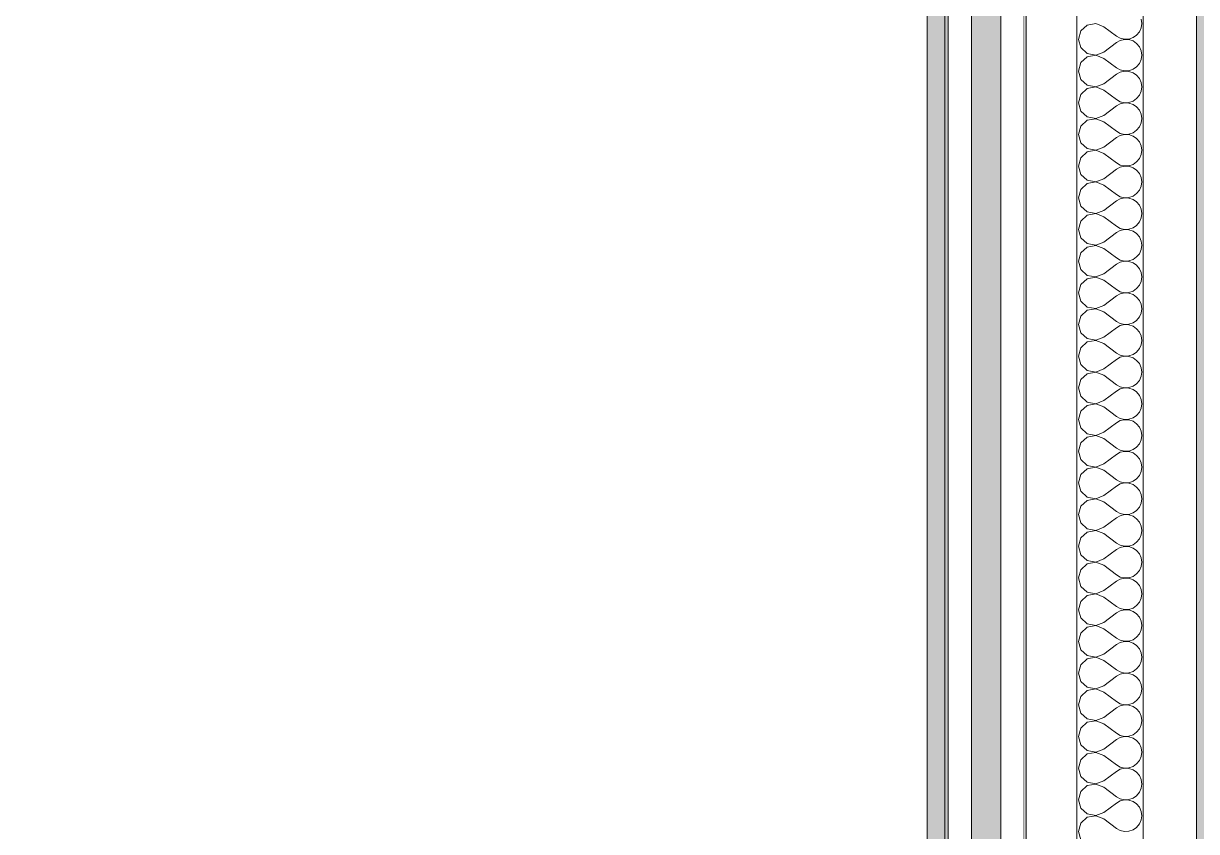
# Model space of a CAD drawing. Header units: millimetres. Extents: x -46169 to 228156, y -86316 to 18123.
# Drawn here: x 211698 to 212792, y -67914 to -67161 of the extents above; entities that cross this region are included whole.
import ezdxf

# ---------------------------------------------------------------- set-up
doc = ezdxf.new("R2010")
doc.units = ezdxf.units.MM
doc.header["$MEASUREMENT"] = 0
doc.linetypes.add('Wipeout_Contour', pattern=[1000, 0, -1000])
doc.layers.add('New_A-25-M_Wall_Int', color=7, linetype='Continuous')
doc.layers.add('New_A-25-M_Wall_Int_Pen_No__1', color=7, linetype='Continuous', lineweight=13)
doc.layers.add('New_A-25-M_Wall_Int_Pen_No__107', color=7, linetype='Continuous', lineweight=15, true_color=0xa6a6a6)

# ---------------------------------------------------------------- blocks, each defined once
blk = doc.blocks.new('*X631', base_point=(223698.6, -82529.3))
at = {"layer": 'New_A-25-M_Wall_Int_Pen_No__107', "linetype": 'Continuous'}
for p, q in [((212689.6, -67162.4), (212683.7, -67167.8)), ((212697.6, -67160.9), (212689.6, -67162.4)), ((212705.1, -67163.8), (212697.6, -67160.9)), ((212705.1, -67163.8), (212716.9, -67172.6)), ((212738.3, -67168.6), (212740, -67164.8)), ((212740.5, -67160.8), (212740, -67156.8)), ((212740, -67164.8), (212740.5, -67160.8)), ((212683.7, -67167.8), (212681.5, -67175.6)), ((212681.5, -67175.6), (212683.7, -67183.3)), ((212716.9, -67172.6), (212720.5, -67174.6)), ((212720.5, -67176.6), (212716.9, -67178.5)), ((212720.5, -67174.6), (212724.4, -67175.5)), ((212724.4, -67175.6), (212720.5, -67176.6)), ((212724.4, -67175.5), (212728.5, -67175.3)), ((212728.5, -67175.8), (212724.4, -67175.6)), ((212728.5, -67175.3), (212732.4, -67174)), ((212732.4, -67177.1), (212728.5, -67175.8)), ((212732.4, -67174), (212735.7, -67171.7)), ((212735.7, -67179.4), (212732.4, -67177.1)), ((212735.7, -67171.7), (212738.3, -67168.6)), ((212683.7, -67183.3), (212689.6, -67188.8)), ((212697.6, -67190.3), (212705.1, -67187.4)), ((212705.1, -67187.4), (212716.9, -67178.5)), ((212738.3, -67182.6), (212735.7, -67179.4)), ((212740, -67186.3), (212738.3, -67182.6)), ((212740.5, -67190.3), (212740, -67186.3)), ((212683.7, -67197.3), (212681.5, -67205.1)), ((212689.6, -67191.9), (212683.7, -67197.3)), ((212689.6, -67188.8), (212697.6, -67190.3)), ((212697.6, -67190.4), (212689.6, -67191.9)), ((212705.1, -67193.3), (212697.6, -67190.4)), ((212705.1, -67193.3), (212716.9, -67202.2)), ((212735.7, -67201.2), (212738.3, -67198.1)), ((212738.3, -67198.1), (212740, -67194.4)), ((212740, -67194.4), (212740.5, -67190.3)), ((212681.5, -67205.1), (212683.7, -67212.9)), ((212705.1, -67216.9), (212716.9, -67208.1)), ((212716.9, -67202.2), (212720.5, -67204.1)), ((212720.5, -67206.1), (212716.9, -67208.1)), ((212720.5, -67204.1), (212724.4, -67205)), ((212724.4, -67205.2), (212720.5, -67206.1)), ((212724.4, -67205), (212728.5, -67204.8)), ((212728.5, -67205.4), (212724.4, -67205.2)), ((212728.5, -67204.8), (212732.4, -67203.5)), ((212732.4, -67206.7), (212728.5, -67205.4)), ((212732.4, -67203.5), (212735.7, -67201.2)), ((212735.7, -67209), (212732.4, -67206.7)), ((212738.3, -67212.1), (212735.7, -67209)), ((212683.7, -67212.9), (212689.6, -67218.3)), ((212689.6, -67221.4), (212683.7, -67226.9)), ((212689.6, -67218.3), (212697.6, -67219.8)), ((212697.6, -67219.9), (212689.6, -67221.4)), ((212697.6, -67219.8), (212705.1, -67216.9)), ((212705.1, -67222.8), (212697.6, -67219.9)), ((212740, -67215.8), (212738.3, -67212.1)), ((212740.5, -67219.9), (212740, -67215.8)), ((212740, -67223.9), (212740.5, -67219.9)), ((212683.7, -67226.9), (212681.5, -67234.6)), ((212705.1, -67222.8), (212716.9, -67231.7)), ((212716.9, -67231.7), (212720.5, -67233.7)), ((212732.4, -67233.1), (212735.7, -67230.8)), ((212735.7, -67230.8), (212738.3, -67227.6)), ((212738.3, -67227.6), (212740, -67223.9)), ((212681.5, -67234.6), (212683.7, -67242.4)), ((212683.7, -67242.4), (212689.6, -67247.8)), ((212705.1, -67246.4), (212716.9, -67237.6)), ((212720.5, -67235.6), (212716.9, -67237.6)), ((212720.5, -67233.7), (212724.4, -67234.6)), ((212724.4, -67234.7), (212720.5, -67235.6)), ((212724.4, -67234.6), (212728.5, -67234.4)), ((212728.5, -67234.9), (212724.4, -67234.7)), ((212728.5, -67234.4), (212732.4, -67233.1)), ((212732.4, -67236.2), (212728.5, -67234.9)), ((212735.7, -67238.5), (212732.4, -67236.2)), ((212738.3, -67241.6), (212735.7, -67238.5)), ((212740, -67245.4), (212738.3, -67241.6)), ((212689.6, -67251), (212683.7, -67256.4)), ((212689.6, -67247.8), (212697.6, -67249.3)), ((212697.6, -67249.5), (212689.6, -67251)), ((212697.6, -67249.3), (212705.1, -67246.4)), ((212705.1, -67252.3), (212697.6, -67249.5)), ((212705.1, -67252.3), (212716.9, -67261.2)), ((212738.3, -67257.2), (212740, -67253.4)), ((212740.5, -67249.4), (212740, -67245.4)), ((212740, -67253.4), (212740.5, -67249.4)), ((212683.7, -67256.4), (212681.5, -67264.2)), ((212681.5, -67264.2), (212683.7, -67271.9)), ((212716.9, -67261.2), (212720.5, -67263.2)), ((212720.5, -67265.1), (212716.9, -67267.1)), ((212720.5, -67263.2), (212724.4, -67264.1)), ((212724.4, -67264.2), (212720.5, -67265.1)), ((212724.4, -67264.1), (212728.5, -67263.9)), ((212728.5, -67264.4), (212724.4, -67264.2)), ((212728.5, -67263.9), (212732.4, -67262.6)), ((212732.4, -67265.7), (212728.5, -67264.4)), ((212732.4, -67262.6), (212735.7, -67260.3)), ((212735.7, -67260.3), (212738.3, -67257.2)), ((212683.7, -67271.9), (212689.6, -67277.4)), ((212697.6, -67278.9), (212705.1, -67276)), ((212705.1, -67276), (212716.9, -67267.1)), ((212735.7, -67268), (212732.4, -67265.7)), ((212738.3, -67271.2), (212735.7, -67268)), ((212740, -67274.9), (212738.3, -67271.2)), ((212740.5, -67278.9), (212740, -67274.9)), ((212683.7, -67285.9), (212681.5, -67293.7)), ((212689.6, -67280.5), (212683.7, -67285.9)), ((212689.6, -67277.4), (212697.6, -67278.9)), ((212697.6, -67279), (212689.6, -67280.5)), ((212705.1, -67281.9), (212697.6, -67279)), ((212705.1, -67281.9), (212716.9, -67290.7)), ((212735.7, -67289.8), (212738.3, -67286.7)), ((212738.3, -67286.7), (212740, -67283)), ((212740, -67283), (212740.5, -67278.9)), ((212681.5, -67293.7), (212683.7, -67301.4)), ((212705.1, -67305.5), (212716.9, -67296.6)), ((212716.9, -67290.7), (212720.5, -67292.7)), ((212720.5, -67294.7), (212716.9, -67296.6)), ((212720.5, -67292.7), (212724.4, -67293.6)), ((212724.4, -67293.7), (212720.5, -67294.7)), ((212724.4, -67293.6), (212728.5, -67293.4)), ((212728.5, -67293.9), (212724.4, -67293.7)), ((212728.5, -67293.4), (212732.4, -67292.1)), ((212732.4, -67295.2), (212728.5, -67293.9)), ((212732.4, -67292.1), (212735.7, -67289.8)), ((212735.7, -67297.6), (212732.4, -67295.2)), ((212738.3, -67300.7), (212735.7, -67297.6)), ((212683.7, -67301.4), (212689.6, -67306.9)), ((212689.6, -67306.9), (212697.6, -67308.4)), ((212697.6, -67308.5), (212689.6, -67310)), ((212697.6, -67308.4), (212705.1, -67305.5)), ((212705.1, -67311.4), (212697.6, -67308.5)), ((212740, -67304.4), (212738.3, -67300.7)), ((212740.5, -67308.4), (212740, -67304.4)), ((212740, -67312.5), (212740.5, -67308.4)), ((212683.7, -67315.5), (212681.5, -67323.2)), ((212689.6, -67310), (212683.7, -67315.5)), ((212705.1, -67311.4), (212716.9, -67320.3)), ((212732.4, -67321.7), (212735.7, -67319.3)), ((212735.7, -67319.3), (212738.3, -67316.2)), ((212738.3, -67316.2), (212740, -67312.5)), ((212681.5, -67323.2), (212683.7, -67331)), ((212705.1, -67335), (212716.9, -67326.2)), ((212716.9, -67320.3), (212720.5, -67322.2)), ((212720.5, -67324.2), (212716.9, -67326.2)), ((212720.5, -67322.2), (212724.4, -67323.2)), ((212724.4, -67323.3), (212720.5, -67324.2)), ((212724.4, -67323.2), (212728.5, -67323)), ((212728.5, -67323.5), (212724.4, -67323.3)), ((212728.5, -67323), (212732.4, -67321.7)), ((212732.4, -67324.8), (212728.5, -67323.5)), ((212735.7, -67327.1), (212732.4, -67324.8)), ((212738.3, -67330.2), (212735.7, -67327.1)), ((212740, -67333.9), (212738.3, -67330.2)), ((212683.7, -67331), (212689.6, -67336.4)), ((212689.6, -67339.5), (212683.7, -67345)), ((212689.6, -67336.4), (212697.6, -67337.9)), ((212697.6, -67338), (212689.6, -67339.5)), ((212697.6, -67337.9), (212705.1, -67335)), ((212705.1, -67340.9), (212697.6, -67338)), ((212705.1, -67340.9), (212716.9, -67349.8)), ((212740.5, -67338), (212740, -67333.9)), ((212740, -67342), (212740.5, -67338)), ((212683.7, -67345), (212681.5, -67352.7)), ((212716.9, -67349.8), (212720.5, -67351.8)), ((212720.5, -67351.8), (212724.4, -67352.7)), ((212724.4, -67352.7), (212728.5, -67352.5)), ((212728.5, -67352.5), (212732.4, -67351.2)), ((212732.4, -67351.2), (212735.7, -67348.9)), ((212735.7, -67348.9), (212738.3, -67345.7)), ((212738.3, -67345.7), (212740, -67342)), ((212681.5, -67352.7), (212683.7, -67360.5)), ((212683.7, -67360.5), (212689.6, -67365.9)), ((212705.1, -67364.6), (212716.9, -67355.7)), ((212720.5, -67353.7), (212716.9, -67355.7)), ((212724.4, -67352.8), (212720.5, -67353.7)), ((212728.5, -67353), (212724.4, -67352.8)), ((212732.4, -67354.3), (212728.5, -67353)), ((212735.7, -67356.6), (212732.4, -67354.3)), ((212738.3, -67359.7), (212735.7, -67356.6)), ((212740, -67363.5), (212738.3, -67359.7)), ((212740.5, -67367.5), (212740, -67363.5)), ((212683.7, -67374.5), (212681.5, -67382.3)), ((212689.6, -67369.1), (212683.7, -67374.5)), ((212689.6, -67365.9), (212697.6, -67367.4)), ((212697.6, -67367.6), (212689.6, -67369.1)), ((212697.6, -67367.4), (212705.1, -67364.6)), ((212705.1, -67370.5), (212697.6, -67367.6)), ((212705.1, -67370.5), (212716.9, -67379.3)), ((212738.3, -67375.3), (212740, -67371.5)), ((212740, -67371.5), (212740.5, -67367.5)), ((212681.5, -67382.3), (212683.7, -67390)), ((212705.1, -67394.1), (212716.9, -67385.2)), ((212716.9, -67379.3), (212720.5, -67381.3)), ((212720.5, -67383.2), (212716.9, -67385.2)), ((212720.5, -67381.3), (212724.4, -67382.2)), ((212724.4, -67382.3), (212720.5, -67383.2)), ((212724.4, -67382.2), (212728.5, -67382)), ((212728.5, -67382.5), (212724.4, -67382.3)), ((212728.5, -67382), (212732.4, -67380.7)), ((212732.4, -67383.8), (212728.5, -67382.5)), ((212732.4, -67380.7), (212735.7, -67378.4)), ((212735.7, -67386.1), (212732.4, -67383.8)), ((212735.7, -67378.4), (212738.3, -67375.3)), ((212683.7, -67390), (212689.6, -67395.5)), ((212689.6, -67395.5), (212697.6, -67397)), ((212697.6, -67397), (212705.1, -67394.1)), ((212738.3, -67389.3), (212735.7, -67386.1)), ((212740, -67393), (212738.3, -67389.3)), ((212740.5, -67397), (212740, -67393)), ((212683.7, -67404), (212681.5, -67411.8)), ((212689.6, -67398.6), (212683.7, -67404)), ((212697.6, -67397.1), (212689.6, -67398.6)), ((212705.1, -67400), (212697.6, -67397.1)), ((212705.1, -67400), (212716.9, -67408.8)), ((212735.7, -67407.9), (212738.3, -67404.8)), ((212738.3, -67404.8), (212740, -67401.1)), ((212740, -67401.1), (212740.5, -67397)), ((212681.5, -67411.8), (212683.7, -67419.6)), ((212705.1, -67423.6), (212716.9, -67414.7)), ((212716.9, -67408.8), (212720.5, -67410.8)), ((212720.5, -67412.8), (212716.9, -67414.7)), ((212720.5, -67410.8), (212724.4, -67411.7)), ((212724.4, -67411.9), (212720.5, -67412.8)), ((212724.4, -67411.7), (212728.5, -67411.5)), ((212728.5, -67412.1), (212724.4, -67411.9)), ((212728.5, -67411.5), (212732.4, -67410.2)), ((212732.4, -67413.4), (212728.5, -67412.1)), ((212732.4, -67410.2), (212735.7, -67407.9)), ((212735.7, -67415.7), (212732.4, -67413.4)), ((212738.3, -67418.8), (212735.7, -67415.7)), ((212683.7, -67419.6), (212689.6, -67425)), ((212689.6, -67428.1), (212683.7, -67433.6)), ((212689.6, -67425), (212697.6, -67426.5)), ((212697.6, -67426.6), (212689.6, -67428.1)), ((212697.6, -67426.5), (212705.1, -67423.6)), ((212705.1, -67429.5), (212697.6, -67426.6)), ((212740, -67422.5), (212738.3, -67418.8)), ((212740.5, -67426.6), (212740, -67422.5)), ((212740, -67430.6), (212740.5, -67426.6)), ((212683.7, -67433.6), (212681.5, -67441.3)), ((212705.1, -67429.5), (212716.9, -67438.4)), ((212716.9, -67438.4), (212720.5, -67440.3)), ((212728.5, -67441.1), (212732.4, -67439.8)), ((212732.4, -67439.8), (212735.7, -67437.5)), ((212735.7, -67437.5), (212738.3, -67434.3)), ((212738.3, -67434.3), (212740, -67430.6)), ((212681.5, -67441.3), (212683.7, -67449.1)), ((212683.7, -67449.1), (212689.6, -67454.5)), ((212705.1, -67453.1), (212716.9, -67444.3)), ((212720.5, -67442.3), (212716.9, -67444.3)), ((212720.5, -67440.3), (212724.4, -67441.3)), ((212724.4, -67441.4), (212720.5, -67442.3)), ((212724.4, -67441.3), (212728.5, -67441.1)), ((212728.5, -67441.6), (212724.4, -67441.4)), ((212732.4, -67442.9), (212728.5, -67441.6)), ((212735.7, -67445.2), (212732.4, -67442.9)), ((212738.3, -67448.3), (212735.7, -67445.2)), ((212740, -67452), (212738.3, -67448.3)), ((212689.6, -67457.6), (212683.7, -67463.1)), ((212689.6, -67454.5), (212697.6, -67456)), ((212697.6, -67456.1), (212689.6, -67457.6)), ((212697.6, -67456), (212705.1, -67453.1)), ((212705.1, -67459), (212697.6, -67456.1)), ((212705.1, -67459), (212716.9, -67467.9)), ((212738.3, -67463.8), (212740, -67460.1)), ((212740.5, -67456.1), (212740, -67452)), ((212740, -67460.1), (212740.5, -67456.1)), ((212683.7, -67463.1), (212681.5, -67470.8)), ((212681.5, -67470.8), (212683.7, -67478.6)), ((212716.9, -67467.9), (212720.5, -67469.9)), ((212720.5, -67471.8), (212716.9, -67473.8)), ((212720.5, -67469.9), (212724.4, -67470.8)), ((212724.4, -67470.9), (212720.5, -67471.8)), ((212724.4, -67470.8), (212728.5, -67470.6)), ((212728.5, -67471.1), (212724.4, -67470.9)), ((212728.5, -67470.6), (212732.4, -67469.3)), ((212732.4, -67472.4), (212728.5, -67471.1)), ((212732.4, -67469.3), (212735.7, -67467)), ((212735.7, -67474.7), (212732.4, -67472.4)), ((212735.7, -67467), (212738.3, -67463.8)), ((212683.7, -67478.6), (212689.6, -67484.1)), ((212697.6, -67485.6), (212705.1, -67482.7)), ((212705.1, -67482.7), (212716.9, -67473.8)), ((212738.3, -67477.8), (212735.7, -67474.7)), ((212740, -67481.6), (212738.3, -67477.8)), ((212740.5, -67485.6), (212740, -67481.6)), ((212683.7, -67492.6), (212681.5, -67500.4)), ((212689.6, -67487.2), (212683.7, -67492.6)), ((212689.6, -67484.1), (212697.6, -67485.6)), ((212697.6, -67485.7), (212689.6, -67487.2)), ((212705.1, -67488.6), (212697.6, -67485.7)), ((212705.1, -67488.6), (212716.9, -67497.4)), ((212735.7, -67496.5), (212738.3, -67493.4)), ((212738.3, -67493.4), (212740, -67489.6)), ((212740, -67489.6), (212740.5, -67485.6)), ((212681.5, -67500.4), (212683.7, -67508.1)), ((212705.1, -67512.2), (212716.9, -67503.3)), ((212716.9, -67497.4), (212720.5, -67499.4)), ((212720.5, -67501.4), (212716.9, -67503.3)), ((212720.5, -67499.4), (212724.4, -67500.3)), ((212724.4, -67500.4), (212720.5, -67501.4)), ((212724.4, -67500.3), (212728.5, -67500.1)), ((212728.5, -67500.6), (212724.4, -67500.4)), ((212728.5, -67500.1), (212732.4, -67498.8)), ((212732.4, -67501.9), (212728.5, -67500.6)), ((212732.4, -67498.8), (212735.7, -67496.5)), ((212735.7, -67504.2), (212732.4, -67501.9)), ((212738.3, -67507.4), (212735.7, -67504.2)), ((212683.7, -67508.1), (212689.6, -67513.6)), ((212689.6, -67513.6), (212697.6, -67515.1)), ((212697.6, -67515.2), (212689.6, -67516.7)), ((212697.6, -67515.1), (212705.1, -67512.2)), ((212705.1, -67518.1), (212697.6, -67515.2)), ((212740, -67511.1), (212738.3, -67507.4)), ((212740.5, -67515.1), (212740, -67511.1)), ((212740, -67519.2), (212740.5, -67515.1)), ((212683.7, -67522.1), (212681.5, -67529.9)), ((212689.6, -67516.7), (212683.7, -67522.1)), ((212705.1, -67518.1), (212716.9, -67526.9)), ((212716.9, -67526.9), (212720.5, -67528.9)), ((212732.4, -67528.3), (212735.7, -67526)), ((212735.7, -67526), (212738.3, -67522.9)), ((212738.3, -67522.9), (212740, -67519.2)), ((212681.5, -67529.9), (212683.7, -67537.7)), ((212683.7, -67537.7), (212689.6, -67543.1)), ((212705.1, -67541.7), (212716.9, -67532.9)), ((212720.5, -67530.9), (212716.9, -67532.9)), ((212720.5, -67528.9), (212724.4, -67529.8)), ((212724.4, -67530), (212720.5, -67530.9)), ((212724.4, -67529.8), (212728.5, -67529.6)), ((212728.5, -67530.2), (212724.4, -67530)), ((212728.5, -67529.6), (212732.4, -67528.3)), ((212732.4, -67531.5), (212728.5, -67530.2)), ((212735.7, -67533.8), (212732.4, -67531.5)), ((212738.3, -67536.9), (212735.7, -67533.8)), ((212740, -67540.6), (212738.3, -67536.9)), ((212689.6, -67546.2), (212683.7, -67551.7)), ((212689.6, -67543.1), (212697.6, -67544.6)), ((212697.6, -67544.7), (212689.6, -67546.2)), ((212697.6, -67544.6), (212705.1, -67541.7)), ((212705.1, -67547.6), (212697.6, -67544.7)), ((212705.1, -67547.6), (212716.9, -67556.5)), ((212738.3, -67552.4), (212740, -67548.7)), ((212740.5, -67544.7), (212740, -67540.6)), ((212740, -67548.7), (212740.5, -67544.7)), ((212683.7, -67551.7), (212681.5, -67559.4)), ((212681.5, -67559.4), (212683.7, -67567.2)), ((212716.9, -67556.5), (212720.5, -67558.4)), ((212720.5, -67558.4), (212724.4, -67559.4)), ((212724.4, -67559.5), (212720.5, -67560.4)), ((212724.4, -67559.4), (212728.5, -67559.2)), ((212728.5, -67559.7), (212724.4, -67559.5)), ((212728.5, -67559.2), (212732.4, -67557.9)), ((212732.4, -67561), (212728.5, -67559.7)), ((212732.4, -67557.9), (212735.7, -67555.6)), ((212735.7, -67555.6), (212738.3, -67552.4)), ((212683.7, -67567.2), (212689.6, -67572.6)), ((212697.6, -67574.1), (212705.1, -67571.2)), ((212705.1, -67571.2), (212716.9, -67562.4)), ((212720.5, -67560.4), (212716.9, -67562.4)), ((212735.7, -67563.3), (212732.4, -67561)), ((212738.3, -67566.4), (212735.7, -67563.3)), ((212740, -67570.2), (212738.3, -67566.4)), ((212740.5, -67574.2), (212740, -67570.2)), ((212683.7, -67581.2), (212681.5, -67589)), ((212689.6, -67575.8), (212683.7, -67581.2)), ((212689.6, -67572.6), (212697.6, -67574.1)), ((212697.6, -67574.3), (212689.6, -67575.8)), ((212705.1, -67577.1), (212697.6, -67574.3)), ((212705.1, -67577.1), (212716.9, -67586)), ((212735.7, -67585.1), (212738.3, -67582)), ((212738.3, -67582), (212740, -67578.2)), ((212740, -67578.2), (212740.5, -67574.2)), ((212681.5, -67589), (212683.7, -67596.7)), ((212705.1, -67600.8), (212716.9, -67591.9)), ((212716.9, -67586), (212720.5, -67588)), ((212720.5, -67589.9), (212716.9, -67591.9)), ((212720.5, -67588), (212724.4, -67588.9)), ((212724.4, -67589), (212720.5, -67589.9)), ((212724.4, -67588.9), (212728.5, -67588.7)), ((212728.5, -67589.2), (212724.4, -67589)), ((212728.5, -67588.7), (212732.4, -67587.4)), ((212732.4, -67590.5), (212728.5, -67589.2)), ((212732.4, -67587.4), (212735.7, -67585.1)), ((212735.7, -67592.8), (212732.4, -67590.5)), ((212738.3, -67596), (212735.7, -67592.8)), ((212683.7, -67596.7), (212689.6, -67602.2)), ((212689.6, -67602.2), (212697.6, -67603.7)), ((212697.6, -67603.8), (212689.6, -67605.3)), ((212697.6, -67603.7), (212705.1, -67600.8)), ((212705.1, -67606.7), (212697.6, -67603.8)), ((212740, -67599.7), (212738.3, -67596)), ((212740.5, -67603.7), (212740, -67599.7)), ((212740, -67607.8), (212740.5, -67603.7)), ((212683.7, -67610.7), (212681.5, -67618.5)), ((212689.6, -67605.3), (212683.7, -67610.7)), ((212705.1, -67606.7), (212716.9, -67615.5)), ((212732.4, -67616.9), (212735.7, -67614.6)), ((212735.7, -67614.6), (212738.3, -67611.5)), ((212738.3, -67611.5), (212740, -67607.8)), ((212681.5, -67618.5), (212683.7, -67626.2)), ((212705.1, -67630.3), (212716.9, -67621.4)), ((212716.9, -67615.5), (212720.5, -67617.5)), ((212720.5, -67619.5), (212716.9, -67621.4)), ((212720.5, -67617.5), (212724.4, -67618.4)), ((212724.4, -67618.5), (212720.5, -67619.5)), ((212724.4, -67618.4), (212728.5, -67618.2)), ((212728.5, -67618.7), (212724.4, -67618.5)), ((212728.5, -67618.2), (212732.4, -67616.9)), ((212732.4, -67620), (212728.5, -67618.7)), ((212735.7, -67622.3), (212732.4, -67620)), ((212738.3, -67625.5), (212735.7, -67622.3)), ((212740, -67629.2), (212738.3, -67625.5)), ((212683.7, -67626.2), (212689.6, -67631.7)), ((212689.6, -67634.8), (212683.7, -67640.2)), ((212689.6, -67631.7), (212697.6, -67633.2)), ((212697.6, -67633.3), (212689.6, -67634.8)), ((212697.6, -67633.2), (212705.1, -67630.3)), ((212705.1, -67636.2), (212697.6, -67633.3)), ((212705.1, -67636.2), (212716.9, -67645.1)), ((212740.5, -67633.2), (212740, -67629.2)), ((212740, -67637.3), (212740.5, -67633.2)), ((212683.7, -67640.2), (212681.5, -67648)), ((212716.9, -67645.1), (212720.5, -67647)), ((212720.5, -67647), (212724.4, -67647.9)), ((212724.4, -67647.9), (212728.5, -67647.8)), ((212728.5, -67647.8), (212732.4, -67646.5)), ((212732.4, -67646.5), (212735.7, -67644.1)), ((212735.7, -67644.1), (212738.3, -67641)), ((212738.3, -67641), (212740, -67637.3)), ((212681.5, -67648), (212683.7, -67655.8)), ((212683.7, -67655.8), (212689.6, -67661.2)), ((212705.1, -67659.8), (212716.9, -67651)), ((212720.5, -67649), (212716.9, -67651)), ((212724.4, -67648.1), (212720.5, -67649)), ((212728.5, -67648.3), (212724.4, -67648.1)), ((212732.4, -67649.6), (212728.5, -67648.3)), ((212735.7, -67651.9), (212732.4, -67649.6)), ((212738.3, -67655), (212735.7, -67651.9)), ((212740, -67658.7), (212738.3, -67655)), ((212740.5, -67662.8), (212740, -67658.7)), ((212689.6, -67664.3), (212683.7, -67669.8)), ((212689.6, -67661.2), (212697.6, -67662.7)), ((212697.6, -67662.8), (212689.6, -67664.3)), ((212697.6, -67662.7), (212705.1, -67659.8)), ((212705.1, -67665.7), (212697.6, -67662.8)), ((212705.1, -67665.7), (212716.9, -67674.6)), ((212738.3, -67670.5), (212740, -67666.8)), ((212740, -67666.8), (212740.5, -67662.8)), ((212683.7, -67669.8), (212681.5, -67677.5)), ((212681.5, -67677.5), (212683.7, -67685.3)), ((212705.1, -67689.3), (212716.9, -67680.5)), ((212716.9, -67674.6), (212720.5, -67676.6)), ((212720.5, -67678.5), (212716.9, -67680.5)), ((212720.5, -67676.6), (212724.4, -67677.5)), ((212724.4, -67677.6), (212720.5, -67678.5)), ((212724.4, -67677.5), (212728.5, -67677.3)), ((212728.5, -67677.8), (212724.4, -67677.6)), ((212728.5, -67677.3), (212732.4, -67676)), ((212732.4, -67679.1), (212728.5, -67677.8)), ((212732.4, -67676), (212735.7, -67673.7)), ((212735.7, -67681.4), (212732.4, -67679.1)), ((212735.7, -67673.7), (212738.3, -67670.5)), ((212683.7, -67685.3), (212689.6, -67690.7)), ((212689.6, -67690.7), (212697.6, -67692.2)), ((212697.6, -67692.2), (212705.1, -67689.3)), ((212738.3, -67684.5), (212735.7, -67681.4)), ((212740, -67688.3), (212738.3, -67684.5)), ((212740.5, -67692.3), (212740, -67688.3)), ((212683.7, -67699.3), (212681.5, -67707.1)), ((212689.6, -67693.9), (212683.7, -67699.3)), ((212697.6, -67692.4), (212689.6, -67693.9)), ((212705.1, -67695.3), (212697.6, -67692.4)), ((212705.1, -67695.3), (212716.9, -67704.1)), ((212735.7, -67703.2), (212738.3, -67700.1)), ((212738.3, -67700.1), (212740, -67696.3)), ((212740, -67696.3), (212740.5, -67692.3)), ((212681.5, -67707.1), (212683.7, -67714.8)), ((212705.1, -67718.9), (212716.9, -67710)), ((212716.9, -67704.1), (212720.5, -67706.1)), ((212720.5, -67708), (212716.9, -67710)), ((212720.5, -67706.1), (212724.4, -67707)), ((212724.4, -67707.1), (212720.5, -67708)), ((212724.4, -67707), (212728.5, -67706.8)), ((212728.5, -67707.3), (212724.4, -67707.1)), ((212728.5, -67706.8), (212732.4, -67705.5)), ((212732.4, -67708.6), (212728.5, -67707.3)), ((212732.4, -67705.5), (212735.7, -67703.2)), ((212735.7, -67710.9), (212732.4, -67708.6)), ((212738.3, -67714.1), (212735.7, -67710.9)), ((212683.7, -67714.8), (212689.6, -67720.3)), ((212689.6, -67723.4), (212683.7, -67728.8)), ((212689.6, -67720.3), (212697.6, -67721.8)), ((212697.6, -67721.9), (212689.6, -67723.4)), ((212697.6, -67721.8), (212705.1, -67718.9)), ((212705.1, -67724.8), (212697.6, -67721.9)), ((212740, -67717.8), (212738.3, -67714.1)), ((212740.5, -67721.8), (212740, -67717.8)), ((212740, -67725.9), (212740.5, -67721.8)), ((212683.7, -67728.8), (212681.5, -67736.6)), ((212705.1, -67724.8), (212716.9, -67733.6)), ((212716.9, -67733.6), (212720.5, -67735.6)), ((212728.5, -67736.3), (212732.4, -67735)), ((212732.4, -67735), (212735.7, -67732.7)), ((212735.7, -67732.7), (212738.3, -67729.6)), ((212738.3, -67729.6), (212740, -67725.9)), ((212681.5, -67736.6), (212683.7, -67744.4)), ((212683.7, -67744.4), (212689.6, -67749.8)), ((212705.1, -67748.4), (212716.9, -67739.5)), ((212720.5, -67737.6), (212716.9, -67739.5)), ((212720.5, -67735.6), (212724.4, -67736.5)), ((212724.4, -67736.6), (212720.5, -67737.6)), ((212724.4, -67736.5), (212728.5, -67736.3)), ((212728.5, -67736.8), (212724.4, -67736.6)), ((212732.4, -67738.1), (212728.5, -67736.8)), ((212735.7, -67740.5), (212732.4, -67738.1)), ((212738.3, -67743.6), (212735.7, -67740.5)), ((212740, -67747.3), (212738.3, -67743.6)), ((212689.6, -67752.9), (212683.7, -67758.4)), ((212689.6, -67749.8), (212697.6, -67751.3)), ((212697.6, -67751.4), (212689.6, -67752.9)), ((212697.6, -67751.3), (212705.1, -67748.4)), ((212705.1, -67754.3), (212697.6, -67751.4)), ((212705.1, -67754.3), (212716.9, -67763.2)), ((212738.3, -67759.1), (212740, -67755.4)), ((212740.5, -67751.4), (212740, -67747.3)), ((212740, -67755.4), (212740.5, -67751.4)), ((212683.7, -67758.4), (212681.5, -67766.1)), ((212681.5, -67766.1), (212683.7, -67773.9)), ((212716.9, -67763.2), (212720.5, -67765.1)), ((212720.5, -67767.1), (212716.9, -67769.1)), ((212720.5, -67765.1), (212724.4, -67766.1)), ((212724.4, -67766.2), (212720.5, -67767.1)), ((212724.4, -67766.1), (212728.5, -67765.9)), ((212728.5, -67766.4), (212724.4, -67766.2)), ((212728.5, -67765.9), (212732.4, -67764.6)), ((212732.4, -67767.7), (212728.5, -67766.4)), ((212732.4, -67764.6), (212735.7, -67762.3)), ((212735.7, -67770), (212732.4, -67767.7)), ((212735.7, -67762.3), (212738.3, -67759.1)), ((212683.7, -67773.9), (212689.6, -67779.3)), ((212697.6, -67780.8), (212705.1, -67777.9)), ((212705.1, -67777.9), (212716.9, -67769.1)), ((212738.3, -67773.1), (212735.7, -67770)), ((212740, -67776.8), (212738.3, -67773.1)), ((212740.5, -67780.9), (212740, -67776.8)), ((212683.7, -67787.9), (212681.5, -67795.6)), ((212689.6, -67782.4), (212683.7, -67787.9)), ((212689.6, -67779.3), (212697.6, -67780.8)), ((212697.6, -67780.9), (212689.6, -67782.4)), ((212705.1, -67783.8), (212697.6, -67780.9)), ((212705.1, -67783.8), (212716.9, -67792.7)), ((212735.7, -67791.8), (212738.3, -67788.6)), ((212738.3, -67788.6), (212740, -67784.9)), ((212740, -67784.9), (212740.5, -67780.9)), ((212681.5, -67795.6), (212683.7, -67803.4)), ((212705.1, -67807.5), (212716.9, -67798.6)), ((212716.9, -67792.7), (212720.5, -67794.7)), ((212720.5, -67796.6), (212716.9, -67798.6)), ((212720.5, -67794.7), (212724.4, -67795.6)), ((212724.4, -67795.7), (212720.5, -67796.6)), ((212724.4, -67795.6), (212728.5, -67795.4)), ((212728.5, -67795.9), (212724.4, -67795.7)), ((212728.5, -67795.4), (212732.4, -67794.1)), ((212732.4, -67797.2), (212728.5, -67795.9)), ((212732.4, -67794.1), (212735.7, -67791.8)), ((212735.7, -67799.5), (212732.4, -67797.2)), ((212738.3, -67802.6), (212735.7, -67799.5)), ((212683.7, -67803.4), (212689.6, -67808.8)), ((212689.6, -67808.8), (212697.6, -67810.3)), ((212697.6, -67810.5), (212689.6, -67812)), ((212697.6, -67810.3), (212705.1, -67807.5)), ((212705.1, -67813.4), (212697.6, -67810.5)), ((212740, -67806.4), (212738.3, -67802.6)), ((212740.5, -67810.4), (212740, -67806.4)), ((212740, -67814.4), (212740.5, -67810.4)), ((212683.7, -67817.4), (212681.5, -67825.2)), ((212689.6, -67812), (212683.7, -67817.4)), ((212705.1, -67813.4), (212716.9, -67822.2)), ((212716.9, -67822.2), (212720.5, -67824.2)), ((212732.4, -67823.6), (212735.7, -67821.3)), ((212735.7, -67821.3), (212738.3, -67818.2)), ((212738.3, -67818.2), (212740, -67814.4)), ((212681.5, -67825.2), (212683.7, -67832.9)), ((212683.7, -67832.9), (212689.6, -67838.4)), ((212705.1, -67837), (212716.9, -67828.1)), ((212720.5, -67826.2), (212716.9, -67828.1)), ((212720.5, -67824.2), (212724.4, -67825.1)), ((212724.4, -67825.2), (212720.5, -67826.2)), ((212724.4, -67825.1), (212728.5, -67824.9)), ((212728.5, -67825.4), (212724.4, -67825.2)), ((212728.5, -67824.9), (212732.4, -67823.6)), ((212732.4, -67826.7), (212728.5, -67825.4)), ((212735.7, -67829), (212732.4, -67826.7)), ((212738.3, -67832.2), (212735.7, -67829)), ((212740, -67835.9), (212738.3, -67832.2)), ((212689.6, -67841.5), (212683.7, -67846.9)), ((212689.6, -67838.4), (212697.6, -67839.9)), ((212697.6, -67840), (212689.6, -67841.5)), ((212697.6, -67839.9), (212705.1, -67837)), ((212705.1, -67842.9), (212697.6, -67840)), ((212705.1, -67842.9), (212716.9, -67851.7)), ((212738.3, -67847.7), (212740, -67844)), ((212740.5, -67839.9), (212740, -67835.9)), ((212740, -67844), (212740.5, -67839.9)), ((212683.7, -67846.9), (212681.5, -67854.7)), ((212681.5, -67854.7), (212683.7, -67862.5)), ((212716.9, -67851.7), (212720.5, -67853.7)), ((212720.5, -67853.7), (212724.4, -67854.6)), ((212724.4, -67854.8), (212720.5, -67855.7)), ((212724.4, -67854.6), (212728.5, -67854.4)), ((212728.5, -67855), (212724.4, -67854.8)), ((212728.5, -67854.4), (212732.4, -67853.1)), ((212732.4, -67856.3), (212728.5, -67855)), ((212732.4, -67853.1), (212735.7, -67850.8)), ((212735.7, -67850.8), (212738.3, -67847.7)), ((212683.7, -67862.5), (212689.6, -67867.9)), ((212697.6, -67869.4), (212705.1, -67866.5)), ((212705.1, -67866.5), (212716.9, -67857.7)), ((212720.5, -67855.7), (212716.9, -67857.7)), ((212735.7, -67858.6), (212732.4, -67856.3)), ((212738.3, -67861.7), (212735.7, -67858.6)), ((212740, -67865.4), (212738.3, -67861.7)), ((212740.5, -67869.5), (212740, -67865.4)), ((212683.7, -67876.5), (212681.5, -67884.2)), ((212689.6, -67871), (212683.7, -67876.5)), ((212689.6, -67867.9), (212697.6, -67869.4)), ((212697.6, -67869.5), (212689.6, -67871)), ((212705.1, -67872.4), (212697.6, -67869.5)), ((212705.1, -67872.4), (212716.9, -67881.3)), ((212735.7, -67880.4), (212738.3, -67877.2)), ((212738.3, -67877.2), (212740, -67873.5)), ((212740, -67873.5), (212740.5, -67869.5)), ((212681.5, -67884.2), (212683.7, -67892)), ((212705.1, -67896), (212716.9, -67887.2)), ((212716.9, -67881.3), (212720.5, -67883.2)), ((212720.5, -67885.2), (212716.9, -67887.2)), ((212720.5, -67883.2), (212724.4, -67884.2)), ((212724.4, -67884.3), (212720.5, -67885.2)), ((212724.4, -67884.2), (212728.5, -67884)), ((212728.5, -67884.5), (212724.4, -67884.3)), ((212728.5, -67884), (212732.4, -67882.7)), ((212732.4, -67885.8), (212728.5, -67884.5)), ((212732.4, -67882.7), (212735.7, -67880.4)), ((212735.7, -67888.1), (212732.4, -67885.8)), ((212738.3, -67891.2), (212735.7, -67888.1)), ((212683.7, -67892), (212689.6, -67897.4)), ((212689.6, -67897.4), (212697.6, -67898.9)), ((212697.6, -67899), (212689.6, -67900.5)), ((212697.6, -67898.9), (212705.1, -67896)), ((212705.1, -67901.9), (212697.6, -67899)), ((212740, -67895), (212738.3, -67891.2)), ((212740.5, -67899), (212740, -67895)), ((212740, -67903), (212740.5, -67899)), ((212683.7, -67906), (212681.5, -67913.8)), ((212689.6, -67900.5), (212683.7, -67906)), ((212705.1, -67901.9), (212716.9, -67910.8)), ((212732.4, -67912.2), (212735.7, -67909.9)), ((212735.7, -67909.9), (212738.3, -67906.7)), ((212738.3, -67906.7), (212740, -67903)), ((212681.5, -67913.8), (212683.7, -67921.5)), ((212716.9, -67910.8), (212720.5, -67912.8)), ((212720.5, -67912.8), (212724.4, -67913.7)), ((212724.4, -67913.7), (212728.5, -67913.5)), ((212728.5, -67913.5), (212732.4, -67912.2))]:
    blk.add_line(p, q, dxfattribs=at)
blk = doc.blocks.new('Section Elem_568_3', base_point=(223698.6, -82529.3))
at = {"layer": 'New_A-25-M_Wall_Int_Pen_No__107', "linetype": 'Continuous', "lineweight": 0, "true_color": 0x535353}
blk.add_hatch(color=251, dxfattribs=at).paths.add_polyline_path([(212799, -66534.3), (212791.6, -66534.3), (212791.6, -70379.3), (212799, -70379.3)])
at = {"color": 254, "linetype": 'Wipeout_Contour', "lineweight": 0, "ltscale": 894063.854708}
blk.add_wipeout([(212791.6, -66534.3), (212742, -66534.3), (212742, -70379.3), (212791.6, -70379.3)], dxfattribs=at).dxf.layer = 'New_A-25-M_Wall_Int'
at = {"layer": 'New_A-25-M_Wall_Int_Pen_No__1', "linetype": 'Continuous'}
blk.add_line((212791.6, -66534.3), (212791.6, -70379.3), dxfattribs=at)
at = {"color": 254, "linetype": 'Wipeout_Contour', "lineweight": 0, "ltscale": 893851.367675}
blk.add_wipeout([(212742, -66534.3), (212680, -66534.3), (212680, -70379.3), (212742, -70379.3)], dxfattribs=at).dxf.layer = 'New_A-25-M_Wall_Int'
at = {"layer": 'New_A-25-M_Wall_Int_Pen_No__1', "linetype": 'Continuous'}
blk.add_line((212742, -66534.3), (212742, -70379.3), dxfattribs=at)
at = {"layer": 'New_A-25-M_Wall_Int'}
blk.add_blockref('*X631', (223698.6, -82529.3), dxfattribs=at)
at = {"color": 254, "linetype": 'Wipeout_Contour', "lineweight": 0, "ltscale": 893643.606976}
blk.add_wipeout([(212680, -66534.3), (212632.9, -66534.3), (212632.9, -70379.3), (212680, -70379.3)], dxfattribs=at).dxf.layer = 'New_A-25-M_Wall_Int'
at = {"layer": 'New_A-25-M_Wall_Int_Pen_No__107', "linetype": 'Continuous', "lineweight": 0, "true_color": 0x535353}
blk.add_hatch(color=251, dxfattribs=at).paths.add_polyline_path([(212632.9, -66534.3), (212630.1, -66534.3), (212630.1, -70379.3), (212632.9, -70379.3)])
at = {"layer": 'New_A-25-M_Wall_Int_Pen_No__1', "linetype": 'Continuous'}
for p, q in [((212630.1, -66534.3), (212630.1, -70379.3)), ((212632.9, -66534.3), (212632.9, -70379.3)), ((212680, -66534.3), (212680, -70379.3))]:
    blk.add_line(p, q, dxfattribs=at)
blk = doc.blocks.new('*X633', base_point=(223698.6, -82529.3))
at = {"layer": 'New_A-25-M_Wall_Int_Pen_No__107', "linetype": 'Continuous'}
blk.add_hatch(color=256, dxfattribs=at).paths.add_polyline_path([(212609.3, -66534.3), (212582, -66534.3), (212582, -70379.3), (212609.3, -70379.3)])
blk = doc.blocks.new('Section Elem_569_3', base_point=(223698.6, -82529.3))
at = {"layer": 'New_A-25-M_Wall_Int_Pen_No__107', "linetype": 'Continuous', "lineweight": 0, "true_color": 0x535353}
blk.add_hatch(color=251, dxfattribs=at).paths.add_polyline_path([(212560.2, -66534.3), (212556.9, -66534.3), (212556.9, -70379.3), (212560.2, -70379.3)])
at = {"color": 254, "linetype": 'Wipeout_Contour', "lineweight": 0, "ltscale": 891599.109612}
blk.add_wipeout([(211698.2, -66534.3), (211698.2, -70379.3), (212540.5, -70379.3), (212540.5, -66534.3)], dxfattribs=at).dxf.layer = 'New_A-25-M_Wall_Int'
at = {"layer": 'New_A-25-M_Wall_Int_Pen_No__107', "linetype": 'Continuous'}
blk.add_hatch(color=256, dxfattribs=at).paths.add_polyline_path([(212556.9, -66534.3), (212540.5, -66534.3), (212540.5, -70379.3), (212556.9, -70379.3)])
at = {"layer": 'New_A-25-M_Wall_Int_Pen_No__1', "linetype": 'Continuous'}
blk.add_line((212540.5, -66534.3), (212540.5, -70379.3), dxfattribs=at)
at = {"color": 254, "linetype": 'Wipeout_Contour', "lineweight": 0, "ltscale": 893318.699761}
blk.add_wipeout([(212582, -66534.3), (212560.2, -66534.3), (212560.2, -70379.3), (212582, -70379.3)], dxfattribs=at).dxf.layer = 'New_A-25-M_Wall_Int'
at = {"layer": 'New_A-25-M_Wall_Int_Pen_No__1', "linetype": 'Continuous'}
for p, q in [((212556.9, -66534.3), (212556.9, -70379.3)), ((212560.2, -66534.3), (212560.2, -70379.3))]:
    blk.add_line(p, q, dxfattribs=at)
at = {"color": 254, "linetype": 'Wipeout_Contour', "lineweight": 0, "ltscale": 893412.311053}
blk.add_wipeout([(212609.3, -66534.3), (212582, -66534.3), (212582, -70379.3), (212609.3, -70379.3)], dxfattribs=at).dxf.layer = 'New_A-25-M_Wall_Int'
at = {"layer": 'New_A-25-M_Wall_Int_Pen_No__1', "linetype": 'Continuous'}
blk.add_line((212582, -66534.3), (212582, -70379.3), dxfattribs=at)
at = {"layer": 'New_A-25-M_Wall_Int'}
blk.add_blockref('*X633', (223698.6, -82529.3), dxfattribs=at)
at = {"color": 254, "linetype": 'Wipeout_Contour', "lineweight": 0, "ltscale": 893503.842941}
blk.add_wipeout([(212630.1, -70379.3), (212630.1, -66534.3), (212609.3, -66534.3), (212609.3, -70379.3)], dxfattribs=at).dxf.layer = 'New_A-25-M_Wall_Int'
at = {"layer": 'New_A-25-M_Wall_Int_Pen_No__1', "linetype": 'Continuous'}
blk.add_line((212609.3, -66534.3), (212609.3, -70379.3), dxfattribs=at)

msp = doc.modelspace()

# ---------------------------------------------------------------- block references
at = {"layer": 'New_A-25-M_Wall_Int'}
msp.add_blockref('Section Elem_568_3', (223698.6, -82529.3), dxfattribs=at)

# ---------------------------------------------------------------- next in the draw order: block references
msp.add_blockref('Section Elem_569_3', (223698.6, -82529.3), dxfattribs=at)

doc.saveas('drawing.dxf')
